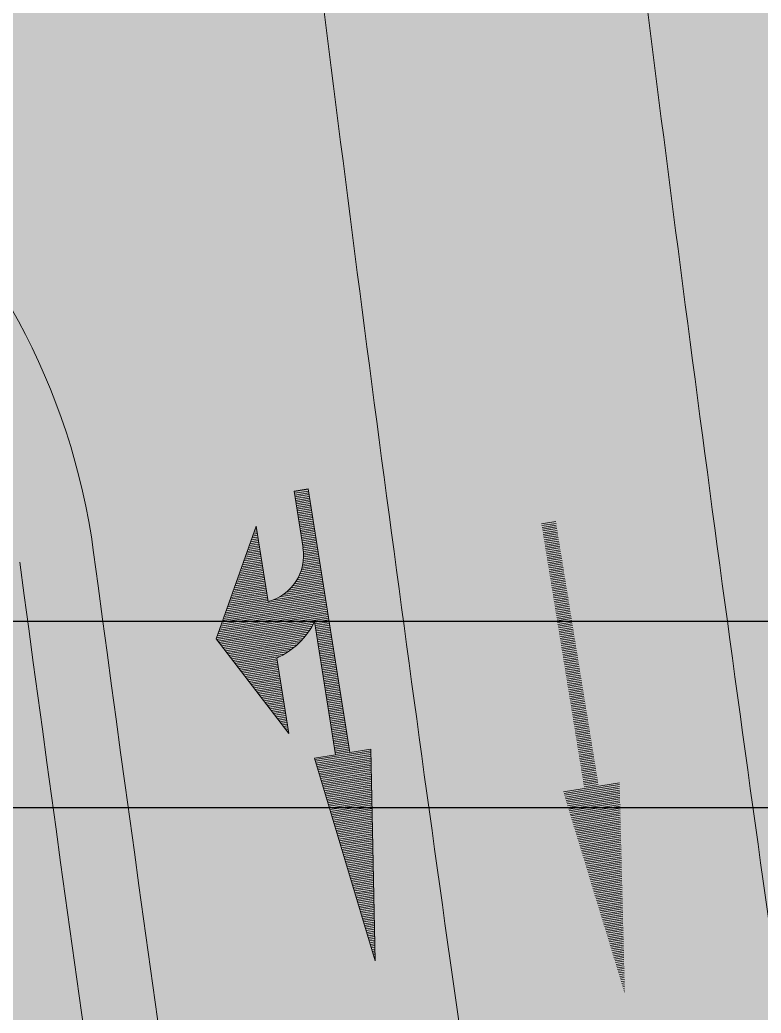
# Model space of a CAD drawing. Header units: millimetres. Extents: x -223175 to 287756, y -120611 to 352956.
# Drawn here: x 171775 to 179245, y 292959 to 302964 of the extents above; entities that cross this region are included whole.
import ezdxf

# ---------------------------------------------------------------- set-up
doc = ezdxf.new("R2010")
doc.units = ezdxf.units.MM
doc.header["$LTSCALE"] = 50
for name, pattern in [('XREF 평면도$0$CEN', [62, 60, -1, 0, -1]), ('XREF 평면도$0$DASHEDX2', [38.1, 25.4, -12.7]), ('XREF 평면도$0$PHANTOM', [25, 20, -1, 1, -1, 1, -1])]:
    doc.linetypes.add(name, pattern=pattern)
for name, color, linetype in [('I-SOLID(제외영역)', 253, 'Continuous'), ('XREF 평면도$0$CEN', 1, 'XREF 평면도$0$CEN'), ('XREF 평면도$0$F_HAT', 8, 'Continuous'), ('XREF 평면도$0$SITE', 1, 'XREF 평면도$0$PHANTOM'), ('XREF 평면도$0$건축한계선', 2, 'XREF 평면도$0$DASHEDX2')]:
    doc.layers.add(name, color=color, linetype=linetype)
for name, color, linetype, lineweight in [('XREF 평면도$0$0개선도로', 7, 'Continuous', 0), ('XREF 평면도$0$▶노면표시 - 직진', 7, 'Continuous', 9), ('XREF 평면도$0$▶노면표시 - 직진 우회전', 7, 'Continuous', 9), ('XREF 평면도$0$▶노면표시 - 차선(흰색)', 7, 'Continuous', 9)]:
    doc.layers.add(name, color=color, linetype=linetype, lineweight=lineweight)

# ---------------------------------------------------------------- blocks, each defined once
blk = doc.blocks.new('*X2059')
at = {"color": 0}
for p, q in [((814.7, 960), (815.4, 960)), ((814.9, 961.9), (815.1, 961.9)), ((813.1, 948.8), (816.9, 948.8)), ((813.4, 950.6), (816.7, 950.6)), ((813.6, 952.5), (816.4, 952.5)), ((813.9, 954.4), (816.2, 954.4)), ((814.2, 956.2), (815.9, 956.2)), ((814.4, 958.1), (815.7, 958.1)), ((811.9, 939.4), (818.2, 939.4)), ((812.1, 941.2), (818, 941.2)), ((812.4, 943.1), (817.7, 943.1)), ((812.6, 945), (817.4, 945)), ((812.9, 946.9), (817.2, 946.9)), ((810.3, 928.1), (819.7, 928.1)), ((810.6, 930), (819.5, 930)), ((810.8, 931.9), (819.2, 931.9)), ((811.1, 933.8), (819, 933.8)), ((811.3, 935.6), (818.7, 935.6)), ((811.6, 937.5), (818.5, 937.5)), ((809, 918.8), (821, 918.8)), ((809.3, 920.6), (820.8, 920.6)), ((809.5, 922.5), (820.5, 922.5)), ((809.8, 924.4), (820.3, 924.4)), ((810.1, 926.2), (820, 926.2)), ((807.5, 907.5), (822.6, 907.5)), ((807.8, 909.4), (822.3, 909.4)), ((808, 911.2), (822, 911.2)), ((808.3, 913.1), (821.8, 913.1)), ((808.5, 915), (821.5, 915)), ((808.8, 916.9), (821.3, 916.9)), ((806.2, 898.1), (823.8, 898.1)), ((806.5, 900), (823.6, 900)), ((806.7, 901.9), (823.3, 901.9)), ((807, 903.8), (823.1, 903.8)), ((807.2, 905.6), (822.8, 905.6)), ((804.7, 886.9), (825.4, 886.9)), ((804.9, 888.8), (825.1, 888.8)), ((805.2, 890.6), (824.9, 890.6)), ((805.5, 892.5), (824.6, 892.5)), ((805.7, 894.4), (824.3, 894.4)), ((806, 896.2), (824.1, 896.2)), ((803.2, 875.6), (826.9, 875.6)), ((803.4, 877.5), (826.7, 877.5)), ((803.7, 879.4), (826.4, 879.4)), ((803.9, 881.2), (826.1, 881.2)), ((804.2, 883.1), (825.9, 883.1)), ((804.4, 885), (825.6, 885)), ((801.9, 866.2), (828.2, 866.2)), ((802.1, 868.1), (827.9, 868.1)), ((802.4, 870), (827.7, 870)), ((802.6, 871.9), (827.4, 871.9)), ((802.9, 873.8), (827.2, 873.8)), ((800.3, 855), (829.7, 855)), ((800.6, 856.9), (829.5, 856.9)), ((800.9, 858.8), (829.2, 858.8)), ((801.1, 860.6), (829, 860.6)), ((801.4, 862.5), (828.7, 862.5)), ((801.6, 864.4), (828.4, 864.4)), ((799.1, 845.6), (831, 845.6)), ((799.3, 847.5), (830.7, 847.5)), ((799.6, 849.4), (830.5, 849.4)), ((799.8, 851.2), (830.2, 851.2)), ((800.1, 853.1), (830, 853.1)), ((797.5, 834.4), (832.5, 834.4)), ((797.8, 836.2), (832.3, 836.2)), ((798, 838.1), (832, 838.1)), ((798.3, 840), (831.8, 840)), ((798.6, 841.9), (831.5, 841.9)), ((798.8, 843.8), (831.3, 843.8)), ((796.3, 825), (833.8, 825)), ((796.5, 826.9), (833.6, 826.9)), ((796.8, 828.7), (833.3, 828.7)), ((797, 830.6), (833, 830.6)), ((797.3, 832.5), (832.8, 832.5)), ((794.7, 813.7), (835.3, 813.7)), ((795, 815.6), (835.1, 815.6)), ((795.2, 817.5), (834.8, 817.5)), ((795.5, 819.4), (834.6, 819.4)), ((795.7, 821.2), (834.3, 821.2)), ((796, 823.1), (834.1, 823.1)), ((793.2, 802.5), (836.9, 802.5)), ((793.4, 804.4), (836.6, 804.4)), ((793.7, 806.2), (836.4, 806.2)), ((794, 808.1), (836.1, 808.1)), ((794.2, 810), (835.9, 810)), ((794.5, 811.9), (835.6, 811.9)), ((791.9, 793.1), (838.2, 793.1)), ((792.2, 795), (837.9, 795)), ((792.4, 796.9), (837.6, 796.9)), ((792.7, 798.7), (837.4, 798.7)), ((792.9, 800.6), (837.1, 800.6)), ((790.4, 781.9), (839.7, 781.9)), ((790.6, 783.8), (839.4, 783.8)), ((790.9, 785.6), (839.2, 785.6)), ((791.1, 787.5), (838.9, 787.5)), ((791.4, 789.4), (838.7, 789.4)), ((791.7, 791.2), (838.4, 791.2)), ((789.1, 772.5), (841, 772.5)), ((789.4, 774.4), (840.7, 774.4)), ((789.6, 776.2), (840.5, 776.2)), ((789.9, 778.1), (840.2, 778.1)), ((790.1, 780), (839.9, 780)), ((787.6, 761.2), (842.5, 761.2)), ((787.8, 763.1), (842.2, 763.1)), ((788.1, 765), (842, 765)), ((788.3, 766.9), (841.7, 766.9)), ((788.6, 768.8), (841.5, 768.8)), ((788.8, 770.6), (841.2, 770.6)), ((786.3, 751.9), (843.8, 751.9)), ((786.5, 753.8), (843.5, 753.8)), ((786.8, 755.6), (843.3, 755.6)), ((787, 757.5), (843, 757.5)), ((787.3, 759.4), (842.8, 759.4)), ((785.3, 744.4), (844.8, 744.4)), ((785.5, 746.2), (844.5, 746.2)), ((785.8, 748.1), (844.3, 748.1)), ((786, 750), (844, 750)), ((807.5, 742.5), (822.5, 742.5)), ((807.5, 740.6), (822.5, 740.6)), ((807.5, 738.8), (822.5, 738.8)), ((807.5, 736.9), (822.5, 736.9)), ((807.5, 735), (822.5, 735)), ((807.5, 733.1), (822.5, 733.1)), ((807.5, 731.2), (822.5, 731.2)), ((807.5, 729.4), (822.5, 729.4)), ((807.5, 727.5), (822.5, 727.5)), ((807.5, 725.6), (822.5, 725.6)), ((807.5, 723.7), (822.5, 723.7)), ((807.5, 721.9), (822.5, 721.9)), ((807.5, 720), (822.5, 720)), ((807.5, 718.1), (822.5, 718.1)), ((807.5, 716.2), (822.5, 716.2)), ((807.5, 714.4), (822.5, 714.4)), ((807.5, 712.5), (822.5, 712.5)), ((807.5, 710.6), (822.5, 710.6)), ((807.5, 708.8), (822.5, 708.8)), ((807.5, 706.9), (822.5, 706.9)), ((807.5, 705), (822.5, 705)), ((807.5, 703.1), (822.5, 703.1)), ((807.5, 701.2), (822.5, 701.2)), ((807.5, 699.4), (822.5, 699.4)), ((807.5, 697.5), (822.5, 697.5)), ((807.5, 695.6), (822.5, 695.6)), ((807.5, 693.8), (822.5, 693.8)), ((807.5, 691.9), (822.5, 691.9)), ((807.5, 690), (822.5, 690)), ((807.5, 688.1), (822.5, 688.1)), ((807.5, 686.2), (822.5, 686.2)), ((807.5, 684.4), (822.5, 684.4)), ((807.5, 682.5), (822.5, 682.5)), ((807.5, 680.6), (822.5, 680.6)), ((807.5, 678.8), (822.5, 678.8)), ((807.5, 676.9), (822.5, 676.9)), ((807.5, 675), (822.5, 675)), ((807.5, 673.1), (822.5, 673.1)), ((807.5, 671.2), (822.5, 671.2)), ((807.5, 669.4), (822.5, 669.4)), ((807.5, 667.5), (822.5, 667.5)), ((807.5, 665.6), (822.5, 665.6)), ((807.5, 663.8), (822.5, 663.8)), ((807.5, 661.9), (822.5, 661.9)), ((807.5, 660), (822.5, 660)), ((807.5, 658.1), (822.5, 658.1)), ((807.5, 656.2), (822.5, 656.2)), ((807.5, 654.4), (822.5, 654.4)), ((807.5, 652.5), (822.5, 652.5)), ((807.5, 650.6), (822.5, 650.6)), ((807.5, 648.7), (822.5, 648.7)), ((807.5, 646.9), (822.5, 646.9)), ((807.5, 645), (822.5, 645)), ((807.5, 643.1), (822.5, 643.1)), ((807.5, 641.2), (822.5, 641.2)), ((807.5, 639.4), (822.5, 639.4)), ((807.5, 637.5), (822.5, 637.5)), ((807.5, 635.6), (822.5, 635.6)), ((807.5, 633.8), (822.5, 633.8)), ((807.5, 631.9), (822.5, 631.9)), ((807.5, 630), (822.5, 630)), ((807.5, 628.1), (822.5, 628.1)), ((807.5, 626.2), (822.5, 626.2)), ((807.5, 624.4), (822.5, 624.4)), ((807.5, 622.5), (822.5, 622.5)), ((807.5, 620.6), (822.5, 620.6)), ((807.5, 618.8), (822.5, 618.8)), ((807.5, 616.9), (822.5, 616.9)), ((807.5, 615), (822.5, 615)), ((807.5, 613.1), (822.5, 613.1)), ((807.5, 611.2), (822.5, 611.2)), ((807.5, 609.4), (822.5, 609.4)), ((807.5, 607.5), (822.5, 607.5)), ((807.5, 605.6), (822.5, 605.6)), ((807.5, 603.8), (822.5, 603.8)), ((807.5, 601.9), (822.5, 601.9)), ((807.5, 600), (822.5, 600)), ((807.5, 598.1), (822.5, 598.1)), ((807.5, 596.2), (822.5, 596.2)), ((807.5, 594.4), (822.5, 594.4)), ((807.5, 592.5), (822.5, 592.5)), ((807.5, 590.6), (822.5, 590.6)), ((807.5, 588.8), (822.5, 588.8)), ((807.5, 586.9), (822.5, 586.9)), ((807.5, 585), (822.5, 585)), ((807.5, 583.1), (822.5, 583.1)), ((807.5, 581.2), (822.5, 581.2)), ((807.5, 579.4), (822.5, 579.4)), ((807.5, 577.5), (822.5, 577.5)), ((807.5, 575.6), (822.5, 575.6)), ((807.5, 573.7), (822.5, 573.7)), ((807.5, 571.9), (822.5, 571.9)), ((807.5, 570), (822.5, 570)), ((807.5, 568.1), (822.5, 568.1)), ((807.5, 566.2), (822.5, 566.2)), ((807.5, 564.4), (822.5, 564.4)), ((807.5, 562.5), (822.5, 562.5)), ((807.5, 560.6), (822.5, 560.6)), ((807.5, 558.8), (822.5, 558.8)), ((807.5, 556.9), (822.5, 556.9)), ((807.5, 555), (822.5, 555)), ((807.5, 553.1), (822.5, 553.1)), ((807.5, 551.2), (822.5, 551.2)), ((807.5, 549.4), (822.5, 549.4)), ((807.5, 547.5), (822.5, 547.5)), ((807.5, 545.6), (822.5, 545.6)), ((807.5, 543.8), (822.5, 543.8)), ((807.5, 541.9), (822.5, 541.9)), ((807.5, 540), (822.5, 540)), ((807.5, 538.1), (822.5, 538.1)), ((807.5, 536.2), (822.5, 536.2)), ((807.5, 534.4), (822.5, 534.4)), ((807.5, 532.5), (822.5, 532.5)), ((807.5, 530.6), (822.5, 530.6)), ((807.5, 528.8), (822.5, 528.8)), ((807.5, 526.9), (822.5, 526.9)), ((807.5, 525), (822.5, 525)), ((807.5, 523.1), (822.5, 523.1)), ((807.5, 521.2), (822.5, 521.2)), ((807.5, 519.4), (822.5, 519.4)), ((807.5, 517.5), (822.5, 517.5)), ((807.5, 515.6), (822.5, 515.6)), ((807.5, 513.8), (822.5, 513.8)), ((807.5, 511.9), (822.5, 511.9)), ((807.5, 510), (822.5, 510)), ((807.5, 508.1), (822.5, 508.1)), ((807.5, 506.2), (822.5, 506.2)), ((807.5, 504.4), (822.5, 504.4)), ((807.5, 502.5), (822.5, 502.5)), ((807.5, 500.6), (822.5, 500.6)), ((807.5, 498.7), (822.5, 498.7)), ((807.5, 496.9), (822.5, 496.9)), ((807.5, 495), (822.5, 495)), ((807.5, 493.1), (822.5, 493.1)), ((807.5, 491.2), (822.5, 491.2)), ((807.5, 489.4), (822.5, 489.4)), ((807.5, 487.5), (822.5, 487.5)), ((807.5, 485.6), (822.5, 485.6)), ((807.5, 483.8), (822.5, 483.8)), ((807.5, 481.9), (822.5, 481.9)), ((807.5, 480), (822.5, 480)), ((807.5, 478.1), (822.5, 478.1)), ((807.5, 476.2), (822.5, 476.2)), ((807.5, 474.4), (822.5, 474.4)), ((807.5, 472.5), (822.5, 472.5)), ((807.5, 470.6), (822.5, 470.6)), ((807.5, 468.8), (822.5, 468.8)), ((807.5, 466.9), (822.5, 466.9)), ((807.5, 465), (822.5, 465)), ((807.5, 463.1), (822.5, 463.1))]:
    blk.add_line(p, q, dxfattribs=at)
blk = doc.blocks.new('*X2078')
at = {"color": 0}
for p, q in [((993.2, 960), (993.9, 960)), ((993.4, 961.9), (993.6, 961.9)), ((991.6, 948.8), (995.4, 948.8)), ((991.9, 950.6), (995.2, 950.6)), ((992.1, 952.5), (994.9, 952.5)), ((992.4, 954.4), (994.7, 954.4)), ((992.6, 956.2), (994.4, 956.2)), ((992.9, 958.1), (994.1, 958.1)), ((990.3, 939.4), (996.7, 939.4)), ((990.6, 941.2), (996.4, 941.2)), ((990.8, 943.1), (996.2, 943.1)), ((991.1, 945), (995.9, 945)), ((991.4, 946.9), (995.7, 946.9)), ((988.8, 928.1), (998.2, 928.1)), ((989.1, 930), (998, 930)), ((989.3, 931.9), (997.7, 931.9)), ((989.6, 933.8), (997.5, 933.8)), ((989.8, 935.6), (997.2, 935.6)), ((990.1, 937.5), (997, 937.5)), ((987.5, 918.8), (999.5, 918.8)), ((987.8, 920.6), (999.3, 920.6)), ((988, 922.5), (999, 922.5)), ((988.3, 924.4), (998.7, 924.4)), ((988.5, 926.2), (998.5, 926.2)), ((986, 907.5), (1001, 907.5)), ((986.2, 909.4), (1000.8, 909.4)), ((986.5, 911.2), (1000.5, 911.2)), ((986.8, 913.1), (1000.3, 913.1)), ((987, 915), (1000, 915)), ((987.3, 916.9), (999.8, 916.9)), ((984.7, 898.1), (1002.3, 898.1)), ((985, 900), (1002.1, 900)), ((985.2, 901.9), (1001.8, 901.9)), ((985.5, 903.8), (1001.6, 903.8)), ((985.7, 905.6), (1001.3, 905.6)), ((983.2, 886.9), (1003.9, 886.9)), ((983.4, 888.8), (1003.6, 888.8)), ((983.7, 890.6), (1003.3, 890.6)), ((983.9, 892.5), (1003.1, 892.5)), ((984.2, 894.4), (1002.8, 894.4)), ((984.5, 896.2), (1002.6, 896.2)), ((981.6, 875.6), (1005.4, 875.6)), ((981.9, 877.5), (1005.1, 877.5)), ((982.2, 879.4), (1004.9, 879.4)), ((982.4, 881.2), (1004.6, 881.2)), ((982.7, 883.1), (1004.4, 883.1)), ((982.9, 885), (1004.1, 885)), ((980.4, 866.2), (1006.7, 866.2)), ((980.6, 868.1), (1006.4, 868.1)), ((980.9, 870), (1006.2, 870)), ((981.1, 871.9), (1005.9, 871.9)), ((981.4, 873.8), (1005.7, 873.8)), ((978.8, 855), (1008.2, 855)), ((979.1, 856.9), (1008, 856.9)), ((979.3, 858.8), (1007.7, 858.8)), ((979.6, 860.6), (1007.4, 860.6)), ((979.9, 862.5), (1007.2, 862.5)), ((980.1, 864.4), (1006.9, 864.4)), ((977.6, 845.6), (1009.5, 845.6)), ((977.8, 847.5), (1009.2, 847.5)), ((978.1, 849.4), (1009, 849.4)), ((978.3, 851.2), (1008.7, 851.2)), ((978.6, 853.1), (1008.5, 853.1)), ((976, 834.4), (1011, 834.4)), ((976.3, 836.2), (1010.8, 836.2)), ((976.5, 838.1), (1010.5, 838.1)), ((976.8, 840), (1010.3, 840)), ((977, 841.9), (1010, 841.9)), ((977.3, 843.8), (1009.7, 843.8)), ((974.7, 825), (1012.3, 825)), ((975, 826.9), (1012, 826.9)), ((975.3, 828.7), (1011.8, 828.7)), ((975.5, 830.6), (1011.5, 830.6)), ((975.8, 832.5), (1011.3, 832.5)), ((973.2, 813.7), (1013.8, 813.7)), ((973.5, 815.6), (1013.6, 815.6)), ((973.7, 817.5), (1013.3, 817.5)), ((974, 819.4), (1013.1, 819.4)), ((974.2, 821.2), (1012.8, 821.2)), ((974.5, 823.1), (1012.6, 823.1)), ((971.7, 802.5), (1015.4, 802.5)), ((971.9, 804.4), (1015.1, 804.4)), ((972.2, 806.2), (1014.9, 806.2)), ((972.4, 808.1), (1014.6, 808.1)), ((972.7, 810), (1014.3, 810)), ((973, 811.9), (1014.1, 811.9)), ((970.4, 793.1), (1016.6, 793.1)), ((970.7, 795), (1016.4, 795)), ((970.9, 796.9), (1016.1, 796.9)), ((971.2, 798.7), (1015.9, 798.7)), ((971.4, 800.6), (1015.6, 800.6)), ((968.9, 781.9), (1018.2, 781.9)), ((969.1, 783.8), (1017.9, 783.8)), ((969.4, 785.6), (1017.7, 785.6)), ((969.6, 787.5), (1017.4, 787.5)), ((969.9, 789.4), (1017.2, 789.4)), ((970.1, 791.2), (1016.9, 791.2)), ((967.6, 772.5), (1019.5, 772.5)), ((967.8, 774.4), (1019.2, 774.4)), ((968.1, 776.2), (1018.9, 776.2)), ((968.3, 778.1), (1018.7, 778.1)), ((968.6, 780), (1018.4, 780)), ((966, 761.2), (1021, 761.2)), ((966.3, 763.1), (1020.7, 763.1)), ((966.6, 765), (1020.5, 765)), ((966.8, 766.9), (1020.2, 766.9)), ((967.1, 768.8), (1020, 768.8)), ((967.3, 770.6), (1019.7, 770.6)), ((964.8, 751.9), (1022.3, 751.9)), ((965, 753.8), (1022, 753.8)), ((965.3, 755.6), (1021.8, 755.6)), ((965.5, 757.5), (1021.5, 757.5)), ((965.8, 759.4), (1021.2, 759.4)), ((963.7, 744.4), (1023.3, 744.4)), ((964, 746.2), (1023, 746.2)), ((964.3, 748.1), (1022.8, 748.1)), ((964.5, 750), (1022.5, 750)), ((986, 742.5), (1001, 742.5)), ((986, 740.6), (1001, 740.6)), ((986, 738.8), (1001, 738.8)), ((986, 736.9), (1001, 736.9)), ((986, 735), (1001, 735)), ((986, 733.1), (1001, 733.1)), ((986, 731.2), (1001, 731.2)), ((986, 729.4), (1001, 729.4)), ((986, 727.5), (1001, 727.5)), ((986, 725.6), (1001, 725.6)), ((986, 723.7), (1001, 723.7)), ((986, 721.9), (1001, 721.9)), ((986, 720), (1001, 720)), ((986, 718.1), (1001, 718.1)), ((986, 716.2), (1001, 716.2)), ((986, 714.4), (1001, 714.4)), ((986, 712.5), (1001, 712.5)), ((986, 710.6), (1001, 710.6)), ((986, 708.8), (1001, 708.8)), ((1046, 712.5), (1046.2, 712.5)), ((1046, 710.6), (1047.3, 710.6)), ((1046, 708.8), (1048.3, 708.8)), ((986, 706.9), (1001, 706.9)), ((986, 705), (1001, 705)), ((986, 703.1), (1001, 703.1)), ((986, 701.2), (1001, 701.2)), ((986, 699.4), (1001, 699.4)), ((1046, 706.9), (1049.3, 706.9)), ((1046, 705), (1050.3, 705)), ((1046, 703.1), (1051.4, 703.1)), ((1046, 701.2), (1052.4, 701.2)), ((1046, 699.4), (1053.4, 699.4)), ((986, 697.5), (1001, 697.5)), ((986, 695.6), (1001, 695.6)), ((986, 693.8), (1001, 693.8)), ((986, 691.9), (1001, 691.9)), ((986, 690), (1001, 690)), ((986, 688.1), (1001, 688.1)), ((1046, 697.5), (1054.4, 697.5)), ((1046, 695.6), (1055.4, 695.6)), ((1046, 693.8), (1056.5, 693.8)), ((1046, 691.9), (1057.5, 691.9)), ((1046, 690), (1058.5, 690)), ((1046, 688.1), (1059.5, 688.1)), ((986, 686.2), (1001, 686.2)), ((986, 684.4), (1001, 684.4)), ((986, 682.5), (1001, 682.5)), ((986, 680.6), (1001, 680.6)), ((986, 678.8), (1001, 678.8)), ((1046, 686.2), (1060.6, 686.2)), ((1046, 684.4), (1061.6, 684.4)), ((1046, 682.5), (1062.6, 682.5)), ((1046, 680.6), (1063.6, 680.6)), ((1046, 678.8), (1064.6, 678.8)), ((986, 676.9), (1001, 676.9)), ((986, 675), (1001, 675)), ((986, 673.1), (1001, 673.1)), ((986, 671.2), (1001, 671.2)), ((986, 669.4), (1001, 669.4)), ((986, 667.5), (1001, 667.5)), ((1046, 676.9), (1065.7, 676.9)), ((1046, 675), (1066.7, 675)), ((1046, 673.1), (1067.7, 673.1)), ((1046, 671.2), (1068.7, 671.2)), ((1046, 669.4), (1069.8, 669.4)), ((1046, 667.5), (1070.8, 667.5)), ((986, 665.6), (1001, 665.6)), ((986, 663.8), (1001, 663.8)), ((986, 661.9), (1001, 661.9)), ((986, 660), (1001, 660)), ((986, 658.1), (1001, 658.1)), ((1046, 665.6), (1071.8, 665.6)), ((1046, 663.8), (1072.8, 663.8)), ((1046, 661.9), (1073.9, 661.9)), ((1046, 660), (1074.9, 660)), ((1046, 658.1), (1075.9, 658.1)), ((986, 656.2), (1001, 656.2)), ((986, 654.4), (1001, 654.4)), ((986, 652.5), (1001, 652.5)), ((986, 650.6), (1001, 650.6)), ((986, 648.7), (1001, 648.7)), ((986, 646.9), (1001, 646.9)), ((1046, 656.2), (1076.9, 656.2)), ((1046, 654.4), (1077.9, 654.4)), ((1046, 652.5), (1079, 652.5)), ((1046, 650.6), (1080, 650.6)), ((1046, 648.7), (1081, 648.7)), ((1046, 646.9), (1082, 646.9)), ((986, 645), (1001, 645)), ((986, 643.1), (1001, 643.1)), ((986, 641.2), (1001, 641.2)), ((986, 639.4), (1001, 639.4)), ((986, 637.5), (1001, 637.5)), ((1046, 645), (1083.1, 645)), ((1046, 643.1), (1084.1, 643.1)), ((1046, 641.2), (1085.1, 641.2)), ((1046, 639.4), (1086.1, 639.4)), ((1046, 637.5), (1087.1, 637.5)), ((986, 635.6), (1001, 635.6)), ((986, 633.8), (1001, 633.8)), ((986, 631.9), (1001, 631.9)), ((986, 630), (1001, 630)), ((986, 628.1), (1001, 628.1)), ((986, 626.2), (1001, 626.2)), ((1029.3, 626.2), (1093.3, 626.2)), ((1033, 628.1), (1092.3, 628.1)), ((1037.4, 630), (1091.2, 630)), ((1042.6, 631.9), (1090.2, 631.9)), ((1046, 635.6), (1088.2, 635.6)), ((1046, 633.8), (1089.2, 633.8)), ((986, 624.4), (1001, 624.4)), ((986, 622.5), (1001, 622.5)), ((986, 620.6), (1001, 620.6)), ((986, 618.8), (1001, 618.8)), ((986, 616.9), (1001, 616.9)), ((986, 615), (1001, 615)), ((1013.2, 615), (1099.4, 615)), ((1015.4, 616.9), (1098.4, 616.9)), ((1017.7, 618.8), (1097.4, 618.8)), ((1020.2, 620.6), (1096.4, 620.6)), ((1023, 622.5), (1095.3, 622.5)), ((1026, 624.4), (1094.3, 624.4)), ((986, 613.1), (1001, 613.1)), ((986, 611.2), (1001, 611.2)), ((986, 609.4), (1001, 609.4)), ((986, 607.5), (1001, 607.5)), ((986, 605.6), (1001, 605.6)), ((1004.3, 605.6), (1104.5, 605.6)), ((1005.8, 607.5), (1103.5, 607.5)), ((1007.5, 609.4), (1102.5, 609.4)), ((1009.3, 611.2), (1101.5, 611.2)), ((1011.2, 613.1), (1100.4, 613.1)), ((986, 603.8), (1001, 603.8)), ((986, 601.9), (1001, 601.9)), ((986, 600), (1104.4, 600)), ((986, 598.1), (1103.4, 598.1)), ((986, 596.2), (1102.4, 596.2)), ((986, 594.4), (1101.4, 594.4)), ((1001.4, 601.9), (1105.5, 601.9)), ((1002.8, 603.8), (1105.6, 603.8)), ((986, 592.5), (1100.3, 592.5)), ((986, 590.6), (1099.3, 590.6)), ((986, 588.8), (1098.3, 588.8)), ((986, 586.9), (1097.3, 586.9)), ((986, 585), (1096.3, 585)), ((986, 583.1), (1095.2, 583.1)), ((986, 581.2), (1094.2, 581.2)), ((986, 579.4), (1093.2, 579.4)), ((986, 577.5), (1092.2, 577.5)), ((986, 575.6), (1091.1, 575.6)), ((986, 573.7), (1090.1, 573.7)), ((986, 571.9), (1039.8, 571.9)), ((986, 570), (1033.6, 570)), ((986, 568.1), (1029.2, 568.1)), ((986, 566.2), (1025.7, 566.2)), ((986, 564.4), (1022.8, 564.4)), ((1046, 571.9), (1089.1, 571.9)), ((1046, 570), (1088.1, 570)), ((1046, 568.1), (1087, 568.1)), ((1046, 566.2), (1086, 566.2)), ((1046, 564.4), (1085, 564.4)), ((986, 562.5), (1020.2, 562.5)), ((986, 560.6), (1018, 560.6)), ((986, 558.8), (1016, 558.8)), ((986, 556.9), (1014.2, 556.9)), ((986, 555), (1012.5, 555)), ((986, 553.1), (1011.1, 553.1)), ((1046, 562.5), (1084, 562.5)), ((1046, 560.6), (1083, 560.6)), ((1046, 558.8), (1081.9, 558.8)), ((1046, 556.9), (1080.9, 556.9)), ((1046, 555), (1079.9, 555)), ((1046, 553.1), (1078.9, 553.1)), ((986, 551.2), (1009.7, 551.2)), ((986, 549.4), (1008.5, 549.4)), ((986, 547.5), (1007.4, 547.5)), ((986, 545.6), (1006.4, 545.6)), ((986, 543.8), (1005.5, 543.8)), ((1046, 551.2), (1077.8, 551.2)), ((1046, 549.4), (1076.8, 549.4)), ((1046, 547.5), (1075.8, 547.5)), ((1046, 545.6), (1074.8, 545.6)), ((1046, 543.8), (1073.8, 543.8)), ((986, 541.9), (1004.7, 541.9)), ((986, 540), (1004, 540)), ((986, 538.1), (1003.3, 538.1)), ((986, 536.2), (1002.8, 536.2)), ((986, 534.4), (1002.3, 534.4)), ((986, 532.5), (1001.9, 532.5)), ((1046, 541.9), (1072.7, 541.9)), ((1046, 540), (1071.7, 540)), ((1046, 538.1), (1070.7, 538.1)), ((1046, 536.2), (1069.7, 536.2)), ((1046, 534.4), (1068.6, 534.4)), ((1046, 532.5), (1067.6, 532.5)), ((986, 530.6), (1001.6, 530.6)), ((986, 528.8), (1001.3, 528.8)), ((986, 526.9), (1001.2, 526.9)), ((986, 525), (1001.1, 525)), ((986, 523.1), (1001, 523.1)), ((986, 521.2), (1001, 521.2)), ((1046, 530.6), (1066.6, 530.6)), ((1046, 528.8), (1065.6, 528.8)), ((1046, 526.9), (1064.5, 526.9)), ((1046, 525), (1063.5, 525)), ((1046, 523.1), (1062.5, 523.1)), ((1046, 521.2), (1061.5, 521.2)), ((986, 519.4), (1001, 519.4)), ((986, 517.5), (1001, 517.5)), ((986, 515.6), (1001, 515.6)), ((986, 513.8), (1001, 513.8)), ((986, 511.9), (1001, 511.9)), ((1046, 519.4), (1060.5, 519.4)), ((1046, 517.5), (1059.4, 517.5)), ((1046, 515.6), (1058.4, 515.6)), ((1046, 513.8), (1057.4, 513.8)), ((1046, 511.9), (1056.4, 511.9)), ((986, 510), (1001, 510)), ((986, 508.1), (1001, 508.1)), ((986, 506.2), (1001, 506.2)), ((986, 504.4), (1001, 504.4)), ((986, 502.5), (1001, 502.5)), ((986, 500.6), (1001, 500.6)), ((1046, 510), (1055.3, 510)), ((1046, 508.1), (1054.3, 508.1)), ((1046, 506.2), (1053.3, 506.2)), ((1046, 504.4), (1052.3, 504.4)), ((1046, 502.5), (1051.3, 502.5)), ((1046, 500.6), (1050.2, 500.6)), ((986, 498.7), (1001, 498.7)), ((986, 496.9), (1001, 496.9)), ((986, 495), (1001, 495)), ((986, 493.1), (1001, 493.1)), ((986, 491.2), (1001, 491.2)), ((1046, 498.7), (1049.2, 498.7)), ((1046, 496.9), (1048.2, 496.9)), ((1046, 495), (1047.2, 495)), ((1046, 493.1), (1046.1, 493.1)), ((986, 489.4), (1001, 489.4)), ((986, 487.5), (1001, 487.5)), ((986, 485.6), (1001, 485.6)), ((986, 483.8), (1001, 483.8)), ((986, 481.9), (1001, 481.9)), ((986, 480), (1001, 480)), ((986, 478.1), (1001, 478.1)), ((986, 476.2), (1001, 476.2)), ((986, 474.4), (1001, 474.4)), ((986, 472.5), (1001, 472.5)), ((986, 470.6), (1001, 470.6)), ((986, 468.8), (1001, 468.8)), ((986, 466.9), (1001, 466.9)), ((986, 465), (1001, 465)), ((986, 463.1), (1001, 463.1))]:
    blk.add_line(p, q, dxfattribs=at)

msp = doc.modelspace()

# ---------------------------------------------------------------- hatches: boundary and pattern name
at = {"layer": 'I-SOLID(제외영역)', "ltscale": 0.5}
h = msp.add_hatch(color=253, dxfattribs=at)
h.dxf.hatch_style = 1
h.paths.add_polyline_path([(107817.9932, 312724.6809), (107817.9932, 244617.0602), (184614.5896, 244617.0602), (184614.5896, 312724.6809)])
h.paths.add_polyline_path([(143274.9138, 271631.6924), (140474.9138, 271631.6924), (140474.9138, 278831.6924), (143274.9138, 278831.6924), (143274.9138, 284356.6924), (147974.9138, 284356.6924), (147974.9138, 283111.6924), (148824.9138, 283111.6924), (148824.9138, 278581.6924), (146104.9138, 278581.6924), (146104.9138, 278331.6924), (154149.9138, 278331.6924), (154149.9138, 276381.6924), (166174.9138, 276381.6924), (166174.9138, 273881.6924), (154149.9138, 273881.6924), (154149.9138, 272131.6924), (145764.9138, 272131.6924), (145764.9138, 271881.6924), (148624.9138, 271881.6924), (148574.9138, 271756.6924), (148574.9138, 267351.6924), (147974.9138, 267351.6924), (147974.9138, 266231.6924), (145564.9138, 266231.6924), (145564.9138, 265981.6924), (143274.9138, 265981.6924), (143274.9138, 266231.6924)], flags=16)
h.paths.add_polyline_path([(132374.9138, 271631.6924), (137044.9138, 271631.6924), (137044.9138, 270991.6924), (137274.9138, 270991.6924), (137274.9138, 269231.6924), (138074.9138, 269231.6924), (138074.9138, 265981.6924), (133724.9138, 265981.6924), (133724.9138, 269031.6924), (132374.9138, 269031.6924)], flags=16)
at = {"layer": 'XREF 평면도$0$F_HAT', "ltscale": 10}
h = msp.add_hatch(dxfattribs=at)
h.set_pattern_fill('EARTH', color=256, scale=200, style=0)
h.set_pattern_definition([(0, (-162118.8, 210702.1), (1270, 1270), [1270, -1270]), (0, (-162118.8, 211178.4), (1270, 1270), [1270, -1270]), (0, (-162118.8, 211654.6), (1270, 1270), [1270, -1270]), (90, (-161960.1, 211813.4), (-1270, 1270), [1270, -1270]), (90, (-161483.8, 211813.4), (-1270, 1270), [1270, -1270]), (90, (-161007.6, 211813.4), (-1270, 1270), [1270, -1270])])
edge = h.paths.add_edge_path()
edge.add_arc((122303.7168, 296707.3663), 6000, 90, 180, ccw=False)
edge.add_line((122303.7168, 302707.3663), (165827.6734, 302707.3663))
edge.add_arc((165827.6734, 296707.3663), 6000, 7.60009137, 90, ccw=False)
edge.add_line((171774.9654, 297500.9141), (172788.1157, 290234.6073))
edge.add_line((172788.1157, 290234.6073), (178227.6237, 258587.7343))
edge.add_line((178227.6237, 258587.7343), (179127.1938, 254142.4001))
edge.add_arc((169203.4195, 252731.001), 10023.6392, 270.05453158, 8.09454977, ccw=False)
edge.add_line((169212.9595, 242707.3663), (169212.9595, 242607.3663))
edge.add_line((169212.9595, 242607.3663), (122303.7168, 242607.3663))
edge.add_line((122303.7168, 247707.3663), (122303.7168, 242707.3663))
edge.add_arc((122303.7168, 248707.3663), 6000, 180, 270, ccw=False)
edge.add_line((116303.7168, 248707.3663), (116309.7336, 266200.3281))
edge.add_arc((122288.1993, 266344.9108), 5980.2137, 125.6384541, 181.385366, ccw=False)
edge.add_line((118803.7168, 271205.0896), (118803.7168, 254450.007))
edge.add_line((118803.7168, 254450.007), (123023.5841, 250204.7065))
edge.add_line((123023.5841, 250204.7065), (171064.5974, 250204.7065))
edge.add_line((171064.5974, 250204.7065), (176114.5896, 256405.3162))
edge.add_line((176114.5896, 256405.3162), (169292.7739, 297201.4016))
edge.add_line((169292.7739, 297201.4016), (165913.8508, 300207.3663))
edge.add_line((165913.8508, 300207.3663), (123023.5841, 300226.1632))
edge.add_line((123023.5841, 300226.1632), (118808.5174, 295969.5262))
edge.add_line((118808.5174, 295969.5262), (118803.7168, 279258.2952))
edge.add_arc((122339.6839, 284163.5339), 6046.8529, 183.43849468, 234.21385338, ccw=False)
edge.add_line((116303.7168, 283800.8616), (116303.7168, 296707.3663))

# ---------------------------------------------------------------- linework, layer by layer
at = {"layer": 'XREF 평면도$0$0개선도로'}
msp.add_lwpolyline([(179743.6305, 254867.7989, -0.0174272375), (172518.3769, 297600.1076)], format="xyb", dxfattribs=at)
for centre, radius, start, end in [((165827.6734, 296707.3663), 6750, 7.60009137, 90), ((788955.1903, 379851.3397), 622650, 187.6000913681, 191.5937157227)]:
    msp.add_arc(centre, radius, start, end, dxfattribs=at)
at = {"layer": 'XREF 평면도$0$CEN', "color": 1, "ltscale": 300}
for p, q in [((113279.1227, 296906.6924), (181614.5896, 296906.6924)), ((113279.1227, 295031.6924), (181614.5896, 295031.6924)), ((113279.1227, 295031.6924), (181614.5896, 295031.6924))]:
    msp.add_line(p, q, dxfattribs=at)
at = {"layer": 'XREF 평면도$0$SITE', "color": 1, "ltscale": 300, "const_width": 200}
msp.add_lwpolyline([(123023.5841, 300226.1632), (118779.1227, 295981.7019), (118779.1227, 254449.1679), (123023.5841, 250204.7065), (171064.5974, 250204.7065), (176114.5896, 256405.3162, -0.0165654568), (169283.2711, 297268.2216), (165920.9421, 300226.1632)], format="xyb", close=True, dxfattribs=at)
at = {"layer": 'XREF 평면도$0$▶노면표시 - 직진 우회전'}
msp.add_lwpolyline([(174628.3382, 297644.1564), (174538.0597, 298217.4129), (174680.3065, 298239.8144), (175098.4689, 295584.5396), (175311.8392, 295618.142), (175355.9016, 293487.0515), (174742.8518, 295528.5357), (174956.222, 295562.1381), (174745.122, 296902.5951, -0.1733325599), (174365.5014, 296536.1848), (174484.9764, 295777.5348), (173751.7108, 296731.0723), (174156.4202, 297863.8222), (174275.8952, 297105.1722, 0.3851703882), (174627.9639, 297646.5331, 0.3851703882)], format="xyb", dxfattribs=at)
at = {"layer": 'XREF 평면도$0$▶노면표시 - 차선(흰색)', "linetype": 'XREF 평면도$0$DASHEDX2', "ltscale": 30, "elevation": 1000, "flags": 128}
msp.add_lwpolyline([(182402.7244, 274304.535, -0.0196509782), (175995.4051, 322261.5591, -0.017127715)], format="xyb", dxfattribs=at)
msp.add_lwpolyline([(182402.7244, 274304.535, -0.0196509782), (175995.4051, 322261.5591, -0.017127715)], format="xyb", dxfattribs=at)
at = {"layer": 'XREF 평면도$0$▶노면표시 - 차선(흰색)', "linetype": 'XREF 평면도$0$DASHEDX2', "ltscale": 30, "flags": 128}
msp.add_lwpolyline([(179195.2901, 273880.2586, -0.0196509782), (172787.9708, 321837.2827, -0.017127715)], format="xyb", dxfattribs=at)
at = {"layer": 'XREF 평면도$0$건축한계선', "color": 2, "linetype": 'XREF 평면도$0$DASHEDX2', "ltscale": 30, "const_width": 1, "flags": 128}
msp.add_lwpolyline([(124266.2248, 297226.1632), (121779.1227, 294739.0612), (121779.1227, 255691.8086), (124266.2248, 253204.7065), (169638.8274, 253204.7065), (172895.2629, 257203.1058, -0.0155536727), (166459.1969, 295756.9813), (164789.1595, 297226.1632)], format="xyb", close=True, dxfattribs=at)

# ---------------------------------------------------------------- block references
at = {"layer": 'XREF 평면도$0$▶노면표시 - 직진', "xscale": 9.599998516159799, "yscale": 9.599998516159799, "zscale": 9.599998516159799, "rotation": 189.1971446535517}
msp.add_blockref('*X2059', (184116.5047, 303538.522), dxfattribs=at)
at = {"layer": 'XREF 평면도$0$▶노면표시 - 직진 우회전', "xscale": 9.599999988819704, "yscale": 9.599999988819704, "zscale": 9.599999988819704, "rotation": 188.9496447535865}
msp.add_blockref('*X2078', (183339.8357, 304100.2594), dxfattribs=at)

doc.saveas('drawing.dxf')
